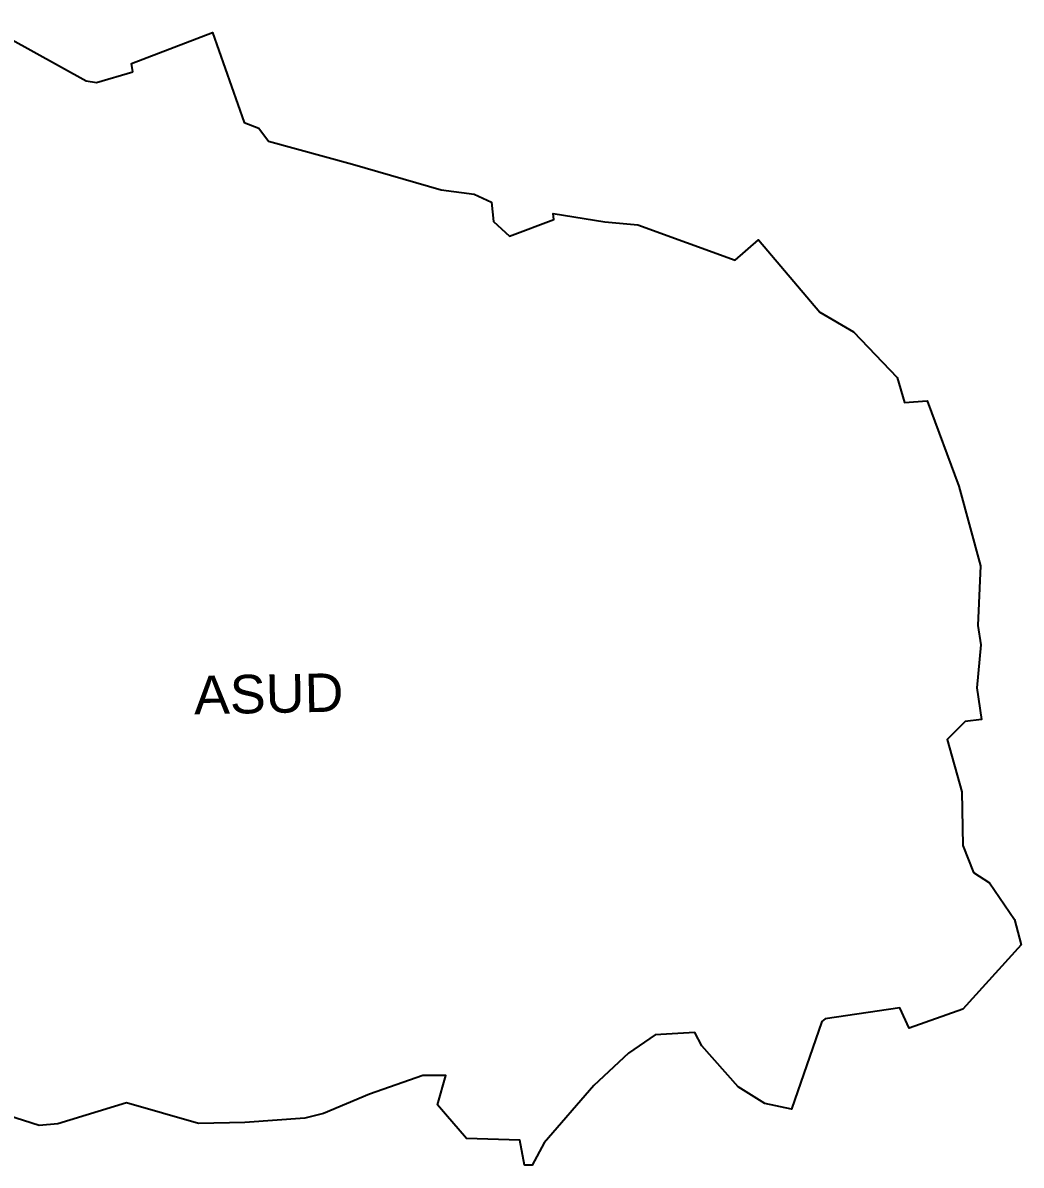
# Model space of a CAD drawing. Header units: feet. Extents: x 299307 to 304941, y 1966035 to 1969259.
# Drawn here: x 302124 to 304941, y 1966035 to 1969259 of the extents above; entities that cross this region are included whole.
import ezdxf

# ---------------------------------------------------------------- set-up
doc = ezdxf.new("R2010")
doc.units = ezdxf.units.FT
doc.header["$MEASUREMENT"] = 0
doc.layers.add('village', color=7, linetype='Continuous')
doc.layers.add('VILLAGE NAME', color=250, linetype='Continuous')
doc.styles.get("Standard").update_dxf_attribs({"font": 'arial.ttf'})

msp = doc.modelspace()

# ---------------------------------------------------------------- linework, layer by layer
at = {"color": 6}
msp.add_lwpolyline([(302331.9, 1969090.5), (302434.8, 1969120.3)], dxfattribs=at)
at = {"layer": 'village', "color": 6}
for points in [[(302006.2, 1969259, 0), (302302.2, 1969094.9, 0), (302331.9, 1969090.5, 0)], [(302434.8, 1969120.3, 0), (302430.9, 1969144.3, 0), (302659.2, 1969232.1, 0), (302748.2, 1968977.8, 0), (302790.1, 1968962.1, 0), (302817.6, 1968924.9, 0), (303054.7, 1968859.9, 0), (303304.7, 1968787.9, 0), (303397.4, 1968775.7, 0), (303446.8, 1968753.3, 0), (303452.6, 1968698.3, 0), (303496.9, 1968656.6, 0), (303622.5, 1968703.7, 0), (303620.1, 1968721.1, 0), (303766, 1968697.6, 0), (303859.8, 1968688.8, 0), (304134.2, 1968589.3, 0), (304200.3, 1968646.8, 0), (304373.1, 1968442.1, 0), (304467.9, 1968387.3, 0), (304591.6, 1968257.7, 0), (304611.8, 1968187.2, 0), (304675.9, 1968192, 0), (304765, 1967951, 0), (304826.1, 1967726.5, 0), (304819.2, 1967558, 0), (304827.3, 1967503.2, 0), (304816.5, 1967382.3, 0), (304829.4, 1967292.5, 0), (304783, 1967287, 0), (304732, 1967236.1, 0), (304773.6, 1967088.5, 0)], [(304773.6, 1967088.5, 0), (304776.3, 1966937.1, 0), (304806.5, 1966861.2, 0), (304851.6, 1966831.8, 0), (304922.8, 1966728, 0), (304941.2, 1966657, 0), (304776.3, 1966474.8, 0), (304625.2, 1966421.4, 0), (304598.8, 1966478.5, 0), (304388.2, 1966447.4, 0), (304379, 1966440.5, 0), (304293.1, 1966192.6, 0), (304218.3, 1966208.7, 0), (304142.3, 1966255.4, 0), (304039.9, 1966371.7, 0), (304020.8, 1966409.4, 0), (303908.4, 1966402.4, 0), (303833.2, 1966351.2, 0), (303735.6, 1966259.8, 0), (303595.5, 1966098.1, 0), (303561.1, 1966034.7, 0), (303539.8, 1966035.1, 0), (303526.5, 1966105.3, 0), (303375.7, 1966110.2, 0), (303316.9, 1966178.3, 0), (303294.1, 1966204.7, 0), (303317.8, 1966287.9, 0), (303252.6, 1966287.7, 0), (303102.1, 1966234.7, 0), (302972.7, 1966180.7, 0), (302919.5, 1966167.6, 0), (302750.4, 1966154.8, 0), (302620.1, 1966152.7, 0), (302416.2, 1966211, 0), (302222.6, 1966151.3, 0), (302170.2, 1966146.4, 0), (301815.8, 1966259.8, 0)]]:
    msp.add_polyline3d(points, dxfattribs=at)

# ---------------------------------------------------------------- texts
at = {"layer": 'VILLAGE NAME', "insert": (302605.6, 1967415.7), "char_height": 108.75, "attachment_point": 1, "rotation": 1.1028}
msp.add_mtext_dynamic_manual_height_columns('ASUD', width=1571.314, gutter_width=543.7, heights=[250.4], dxfattribs=at)

doc.saveas('drawing.dxf')
